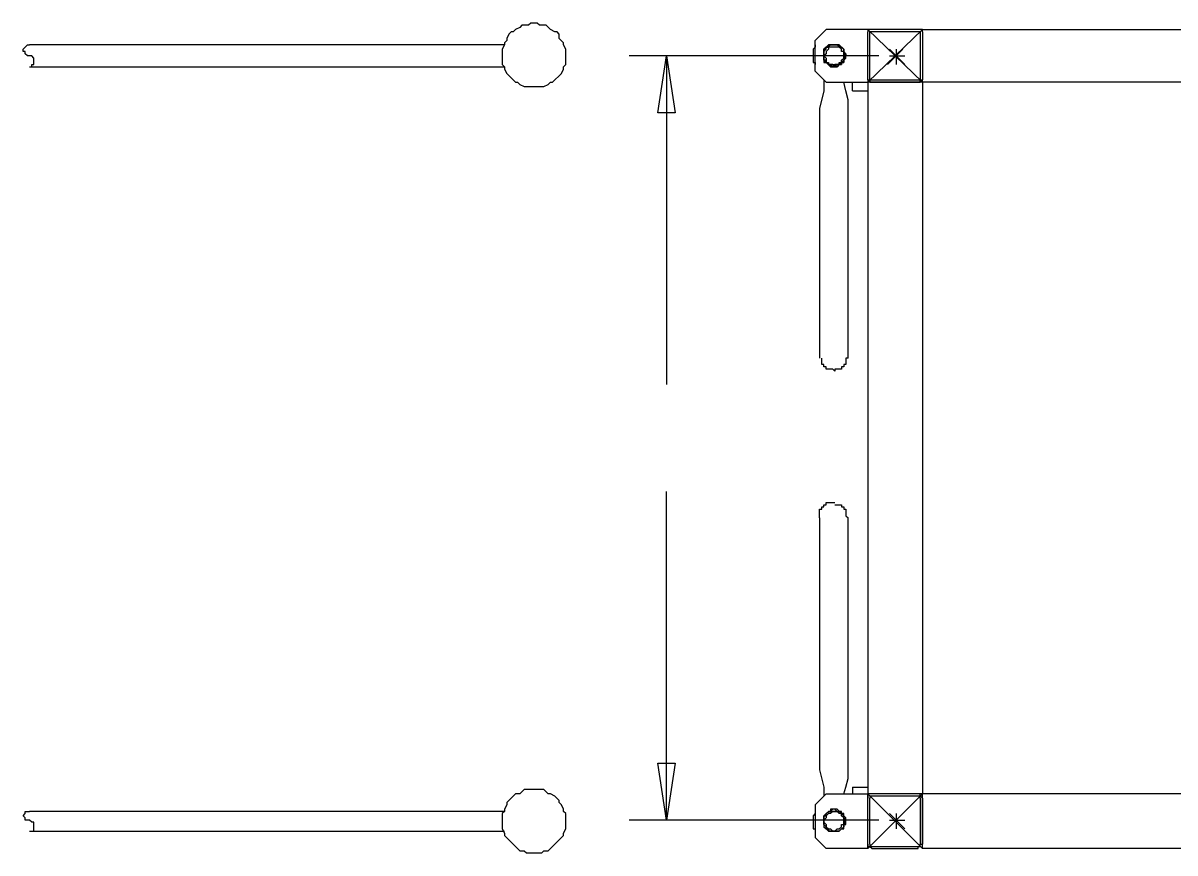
# Model space of a CAD drawing. Extents: x 855 to 1547, y 199 to 1196.
# Drawn here: x 855 to 909.2, y 561.9 to 600.9 of the extents above; entities that cross this region are included whole.
import ezdxf

# ---------------------------------------------------------------- set-up
doc = ezdxf.new("R2010")
doc.units = 0
doc.layers.add('2345-64C-02_Sort_layout', color=7, linetype='CONTINUOUS')

msp = doc.modelspace()

# ---------------------------------------------------------------- linework, layer by layer
at = {"layer": '2345-64C-02_Sort_layout', "color": 7}
for points in [[(879.01995, 600.94461), (878.91693, 600.94461), (878.81392, 600.84159), (878.50487, 600.84159), (878.40186, 600.73858), (878.19583, 600.63556), (878.09281, 600.53255), (877.9898, 600.53255), (877.88678, 600.42953), (877.78377, 600.2235), (877.78377, 600.12048), (877.68075, 600.01747), (877.68075, 599.91445), (877.57774, 599.70842), (877.57774, 598.98732), (877.68075, 598.8843), (877.68075, 598.78129), (877.78377, 598.57526), (878.19583, 598.1632), (878.29884, 598.1632), (878.40186, 598.06018), (878.60789, 597.95717), (879.53502, 597.95717), (879.74105, 598.06018), (879.84407, 598.1632), (879.94708, 598.1632), (880.35914, 598.57526), (880.46216, 598.78129), (880.46216, 598.8843), (880.56517, 598.98732), (880.56517, 599.70842), (880.46216, 599.91445), (880.46216, 600.01747), (880.25613, 600.2235), (880.25613, 600.42953), (880.15311, 600.53255), (880.0501, 600.53255), (879.84407, 600.63556), (879.63804, 600.84159), (879.32899, 600.84159), (879.22598, 600.94461), (879.01995, 600.94461)], [(892.82397, 600.63556), (892.30889, 600.12048)], [(894.78125, 600.63556), (892.82397, 600.63556)], [(894.78125, 600.63556), (894.78125, 600.53255)], [(894.98728, 600.63556), (894.78125, 600.63556), (894.78125, 600.53255)], [(894.78125, 598.1632), (897.35663, 600.63556)], [(894.78125, 600.63556), (897.35663, 598.1632)], [(894.78125, 598.26621), (894.78125, 600.53255)], [(894.98728, 600.53255), (894.88427, 600.53255)], [(894.88427, 598.26621), (894.88427, 600.53255)], [(897.1506, 600.63556), (894.98728, 600.63556)], [(897.25362, 600.53255), (897.1506, 600.53255), (894.98728, 600.53255)], [(897.35663, 600.53255), (897.35663, 600.63556), (897.1506, 600.63556)], [(897.25362, 600.53255), (897.25362, 598.26621)], [(897.35663, 600.63556), (978.84156, 600.63556), (978.84156, 600.53255)], [(897.35663, 600.53255), (897.35663, 600.63556)], [(897.35663, 600.53255), (897.35663, 598.26621)], [(897.35663, 600.53255), (897.35663, 598.26621)], [(855.32648, 598.8843), (855.4295, 598.8843), (855.4295, 598.98732), (855.53251, 598.98732), (855.53251, 599.29636), (855.4295, 599.39938), (855.32648, 599.39938), (855.22347, 599.39938), (855.12045, 599.50239), (855.12045, 599.60541), (855.01744, 599.60541), (855.01744, 599.70842), (855.22347, 599.91445), (855.32648, 599.91445)], [(877.68075, 599.91445), (855.32648, 599.91445)], [(892.30889, 599.91445), (892.30889, 599.81144), (892.20588, 599.70842), (892.20588, 599.09033), (892.30889, 599.09033), (892.30889, 598.98732)], [(892.30889, 598.67827), (892.30889, 600.12048)], [(892.72095, 599.39938), (892.72095, 599.70842), (892.92698, 599.91445), (893.44206, 599.91445), (893.64809, 599.70842), (893.64809, 599.50239), (893.7511, 599.39938), (893.64809, 599.39938), (893.64809, 599.19335), (893.44206, 598.98732), (893.23603, 598.98732), (893.23603, 598.8843), (893.13301, 598.98732), (892.92698, 598.98732), (892.82397, 599.09033), (892.72095, 599.19335), (892.72095, 599.29636), (892.72095, 599.39938)], [(893.23603, 598.8843), (893.13301, 598.8843), (893.03, 598.98732), (892.92698, 598.98732), (892.82397, 599.09033), (892.82397, 599.19335), (892.72095, 599.19335), (892.72095, 599.60541), (892.82397, 599.70842), (892.82397, 599.81144), (892.92698, 599.81144), (893.03, 599.91445), (893.44206, 599.91445), (893.44206, 599.81144), (893.54507, 599.81144), (893.64809, 599.70842), (893.64809, 599.50239), (893.7511, 599.39938), (893.64809, 599.29636), (893.64809, 599.19335), (893.54507, 599.09033), (893.54507, 598.98732), (893.33904, 598.98732), (893.23603, 598.8843)], [(893.23603, 598.8843), (893.03, 598.8843), (893.03, 598.98732), (892.92698, 598.98732), (892.72095, 599.19335), (892.72095, 599.70842), (892.82397, 599.70842), (892.82397, 599.81144), (892.92698, 599.81144), (893.03, 599.91445), (893.33904, 599.91445), (893.44206, 599.81144), (893.54507, 599.81144), (893.54507, 599.81144), (893.64809, 599.70842), (893.64809, 599.50239), (893.7511, 599.50239), (893.7511, 599.39938), (893.64809, 599.29636), (893.64809, 599.09033), (893.54507, 599.09033), (893.54507, 598.98732), (893.44206, 598.98732), (893.33904, 598.8843), (893.23603, 598.8843)], [(893.23603, 599.91445), (892.92698, 599.91445), (892.92698, 599.81144), (892.82397, 599.81144), (892.72095, 599.70842), (892.72095, 599.09033), (892.82397, 599.09033), (893.03, 598.8843), (893.33904, 598.8843), (893.44206, 598.98732), (893.54507, 598.98732), (893.54507, 599.09033), (893.64809, 599.09033), (893.64809, 599.19335), (893.7511, 599.29636), (893.7511, 599.39938), (893.7511, 599.50239), (893.64809, 599.60541), (893.64809, 599.70842), (893.44206, 599.91445), (893.23603, 599.91445)], [(893.23603, 598.98732), (893.44206, 598.98732), (893.44206, 599.09033), (893.54507, 599.09033), (893.54507, 599.19335), (893.64809, 599.29636), (893.64809, 599.60541), (893.54507, 599.60541), (893.54507, 599.70842), (893.44206, 599.81144), (892.92698, 599.81144), (892.92698, 599.70842), (892.82397, 599.60541), (892.82397, 599.50239), (892.72095, 599.39938), (892.82397, 599.29636), (892.82397, 599.09033), (892.92698, 599.09033), (892.92698, 598.98732), (893.23603, 598.98732)], [(895.29633, 599.39938), (883.55261, 599.39938)], [(885.30387, 599.39938), (885.71593, 596.72099), (884.89181, 596.72099), (885.30387, 599.39938)], [(885.30387, 599.39938), (885.30387, 583.94712)], [(896.4295, 599.70842), (895.70839, 598.98732)], [(895.81141, 599.70842), (896.53251, 598.98732)], [(895.81141, 599.39938), (896.53251, 599.39938)], [(896.12045, 599.70842), (896.12045, 598.98732)], [(855.32648, 598.8843), (877.68075, 598.8843)], [(892.30889, 598.67827), (892.82397, 598.1632)], [(892.72095, 598.26621), (892.72095, 597.75114), (892.51492, 596.92702), (892.51492, 596.51496)], [(892.82397, 598.1632), (894.78125, 598.1632)], [(893.85412, 596.51496), (893.85412, 596.92702), (893.85412, 597.33908), (893.7511, 597.75114), (893.64809, 598.1632)], [(894.06015, 597.75114), (894.06015, 598.1632)], [(894.78125, 598.26621), (894.78125, 598.1632)], [(894.78125, 598.26621), (894.88427, 598.26621), (894.88427, 598.1632), (894.98728, 598.1632)], [(894.78125, 598.1632), (894.78125, 564.6833)], [(897.35663, 598.1632), (894.78125, 598.1632)], [(894.88427, 598.26621), (894.98728, 598.26621), (897.1506, 598.26621), (897.25362, 598.26621)], [(894.98728, 598.1632), (897.1506, 598.1632)], [(897.1506, 598.1632), (897.25362, 598.1632), (897.25362, 598.26621), (897.35663, 598.26621)], [(897.35663, 598.1632), (897.35663, 598.26621)], [(897.35663, 598.1632), (897.35663, 564.6833)], [(914.86919, 598.1632), (897.35663, 598.1632)], [(894.06015, 597.75114), (894.78125, 597.75114)], [(892.51492, 596.72099), (892.51492, 596.41194)], [(892.51492, 596.51496), (892.51492, 588.89184)], [(893.85412, 596.41194), (893.85412, 596.72099)], [(893.85412, 588.89184), (893.85412, 596.51496)], [(892.51492, 588.89184), (892.51492, 585.1833)], [(893.85412, 585.1833), (893.85412, 588.89184)], [(893.23603, 584.56521), (893.13301, 584.66822), (892.82397, 584.66822), (892.82397, 584.77124), (892.72095, 584.77124), (892.72095, 584.87425), (892.61794, 584.87425), (892.61794, 585.1833)], [(893.85412, 585.1833), (893.7511, 585.1833), (893.7511, 584.87425), (893.64809, 584.87425), (893.64809, 584.77124), (893.54507, 584.77124), (893.54507, 584.66822), (893.23603, 584.66822), (893.23603, 584.56521)], [(885.30387, 563.44712), (885.30387, 578.89938)], [(892.51492, 577.6632), (892.51492, 578.07526), (892.61794, 578.07526), (892.61794, 578.17827), (892.72095, 578.17827), (892.72095, 578.28129), (892.82397, 578.28129), (892.82397, 578.3843), (893.23603, 578.3843)], [(893.23603, 578.28129), (893.54507, 578.28129), (893.54507, 578.17827), (893.64809, 578.17827), (893.64809, 578.07526), (893.7511, 578.07526), (893.7511, 577.76621), (893.85412, 577.6632)], [(892.51492, 577.6632), (892.51492, 573.95466)], [(893.85412, 573.95466), (893.85412, 577.6632)], [(892.51492, 573.95466), (892.51492, 566.22853)], [(893.85412, 566.22853), (893.85412, 573.95466)], [(885.30387, 563.44712), (884.89181, 566.12551), (885.71593, 566.12551), (885.30387, 563.44712)], [(892.51492, 566.33154), (892.51492, 566.12551)], [(892.51492, 566.22853), (892.51492, 565.81646), (892.72095, 564.99234), (892.72095, 564.58028)], [(893.64809, 564.6833), (893.7511, 564.99234), (893.85412, 565.4044), (893.85412, 565.81646), (893.85412, 566.22853)], [(893.85412, 566.12551), (893.85412, 566.33154)], [(879.01995, 564.88933), (878.60789, 564.88933), (878.40186, 564.6833), (878.19583, 564.6833), (877.78377, 564.27124), (877.78377, 564.16822), (877.68075, 563.96219), (877.68075, 563.85918), (877.57774, 563.75616), (877.57774, 563.03506), (877.68075, 562.82903), (877.68075, 562.72601), (878.29884, 562.10792), (878.40186, 562.00491), (878.60789, 562.00491), (878.7109, 561.90189), (879.43201, 561.90189), (879.53502, 562.00491), (879.74105, 562.00491), (880.46216, 562.72601), (880.46216, 562.82903), (880.56517, 563.03506), (880.56517, 563.75616), (880.46216, 563.85918), (880.46216, 563.96219), (880.35914, 564.16822), (880.25613, 564.27124), (880.25613, 564.37425), (880.0501, 564.58028), (879.84407, 564.6833), (879.74105, 564.6833), (879.53502, 564.88933), (879.01995, 564.88933)], [(892.82397, 564.6833), (892.30889, 564.16822)], [(892.82397, 564.6833), (894.78125, 564.6833)], [(894.06015, 564.99234), (894.78125, 564.99234)], [(894.06015, 564.99234), (894.06015, 564.6833)], [(897.35663, 564.6833), (894.78125, 564.6833)], [(894.78125, 564.47727), (894.78125, 564.6833)], [(894.98728, 564.6833), (894.88427, 564.6833), (894.78125, 564.6833), (894.78125, 564.58028), (894.78125, 564.47727)], [(894.78125, 562.10792), (897.35663, 564.6833)], [(897.35663, 562.10792), (894.78125, 564.6833)], [(894.98728, 564.58028), (894.88427, 564.58028), (894.88427, 564.47727)], [(897.1506, 564.6833), (894.98728, 564.6833)], [(897.25362, 564.47727), (897.25362, 564.58028), (897.1506, 564.58028), (894.98728, 564.58028)], [(897.35663, 564.47727), (897.25362, 564.58028), (897.25362, 564.6833), (897.1506, 564.6833)], [(914.86919, 564.6833), (897.35663, 564.6833)], [(914.86919, 562.10792), (897.35663, 562.10792), (897.35663, 564.6833)], [(892.30889, 564.16822), (892.30889, 562.623)], [(892.72095, 563.44712), (892.72095, 563.13807), (892.92698, 562.93204), (893.44206, 562.93204), (893.54507, 563.03506), (893.64809, 563.03506), (893.64809, 563.24109), (893.7511, 563.3441), (893.7511, 563.44712), (893.64809, 563.55013), (893.64809, 563.75616), (893.54507, 563.75616), (893.33904, 563.96219), (893.23603, 563.96219), (893.03, 563.96219), (893.03, 563.85918), (892.92698, 563.85918), (892.72095, 563.65315), (892.72095, 563.44712)], [(893.23603, 563.96219), (893.13301, 563.96219), (893.03, 563.85918), (892.92698, 563.85918), (892.72095, 563.65315), (892.72095, 563.13807), (892.82397, 563.03506), (892.92698, 563.03506), (892.92698, 562.93204), (893.44206, 562.93204), (893.64809, 563.13807), (893.64809, 563.24109), (893.7511, 563.24109), (893.7511, 563.3441), (893.7511, 563.55013), (893.54507, 563.75616), (893.54507, 563.85918), (893.33904, 563.85918), (893.23603, 563.96219)], [(894.78125, 562.31395), (894.78125, 564.47727)], [(894.88427, 562.31395), (894.88427, 564.47727)], [(897.25362, 564.47727), (897.25362, 562.31395)], [(897.35663, 564.47727), (897.35663, 562.31395)], [(855.32648, 562.93204), (855.53251, 562.93204), (855.53251, 563.3441), (855.4295, 563.3441), (855.32648, 563.44712), (855.12045, 563.44712), (855.12045, 563.55013), (855.01744, 563.65315), (855.12045, 563.75616), (855.12045, 563.85918), (855.32648, 563.85918)], [(877.68075, 563.85918), (855.32648, 563.85918)], [(895.29633, 563.44712), (883.55261, 563.44712)], [(892.30889, 563.85918), (892.30889, 563.75616), (892.20588, 563.65315), (892.20588, 563.03506), (892.30889, 563.03506), (892.30889, 562.93204)], [(893.23603, 562.93204), (893.33904, 563.03506), (893.44206, 563.03506), (893.54507, 563.13807), (893.54507, 563.24109), (893.64809, 563.24109), (893.64809, 563.55013), (893.54507, 563.65315), (893.54507, 563.75616), (893.44206, 563.75616), (893.33904, 563.85918), (893.13301, 563.85918), (893.03, 563.75616), (892.92698, 563.75616), (892.82397, 563.65315), (892.82397, 563.55013), (892.72095, 563.44712), (892.72095, 563.3441), (892.82397, 563.24109), (892.82397, 563.13807), (892.92698, 563.03506), (893.03, 563.03506), (893.13301, 562.93204), (893.23603, 562.93204), (892.92698, 562.93204), (892.92698, 563.03506), (892.82397, 563.03506), (892.82397, 563.13807), (892.72095, 563.24109), (892.72095, 563.65315), (892.82397, 563.65315), (892.82397, 563.75616), (892.92698, 563.85918), (893.44206, 563.85918), (893.64809, 563.65315), (893.64809, 563.44712), (893.7511, 563.3441), (893.64809, 563.3441), (893.64809, 563.13807), (893.44206, 562.93204), (893.23603, 562.93204)], [(892.92698, 563.85918), (893.03, 563.85918), (893.13301, 563.85918), (893.23603, 563.85918)], [(896.4295, 563.75616), (895.70839, 563.03506)], [(895.81141, 563.75616), (896.53251, 563.03506)], [(895.81141, 563.44712), (896.53251, 563.44712)], [(896.12045, 563.75616), (896.12045, 563.03506)], [(855.32648, 562.93204), (877.68075, 562.93204)], [(893.23603, 562.93204), (893.13301, 562.93204), (893.03, 562.93204)], [(892.30889, 562.623), (892.82397, 562.10792)], [(894.78125, 562.10792), (894.78125, 562.31395)], [(894.78125, 562.31395), (894.78125, 562.21094), (894.88427, 562.21094), (894.98728, 562.10792)], [(894.88427, 562.31395), (894.88427, 562.21094), (894.98728, 562.21094), (897.1506, 562.21094), (897.25362, 562.21094), (897.25362, 562.31395)], [(897.1506, 562.10792), (897.1506, 562.21094), (897.25362, 562.21094), (897.25362, 562.31395), (897.35663, 562.31395)], [(894.78125, 562.10792), (892.82397, 562.10792)], [(894.98728, 562.10792), (897.1506, 562.10792)]]:
    msp.add_lwpolyline(points, dxfattribs=at)

doc.saveas('drawing.dxf')
